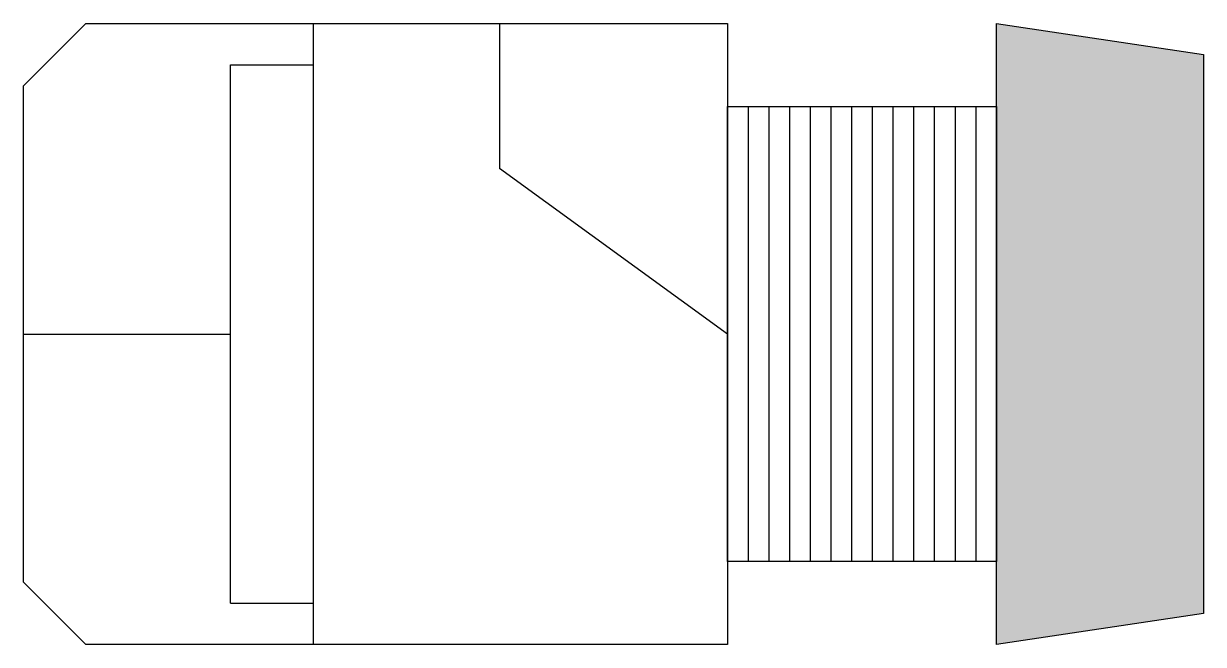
# Model space of a CAD drawing. Header units: millimetres. Extents: x 0 to 57, y 0 to 30.
import ezdxf

# ---------------------------------------------------------------- set-up
doc = ezdxf.new("R2010")
doc.units = ezdxf.units.MM

# ---------------------------------------------------------------- blocks, each defined once
blk = doc.blocks.new('A$C4D5439CE')
blk.add_hatch(color=1).paths.add_polyline_path([(57, 28.5), (47, 30), (47, 0), (57, 1.5)])
at = {"color": 7}
for p, q in [((0, 27), (3, 30)), ((3, 30), (34, 30)), ((14, 0), (14, 30)), ((23, 30), (23, 23)), ((34, 30), (34, 0)), ((47, 30), (57, 28.5)), ((47, 0), (47, 30)), ((57, 28.5), (57, 1.5)), ((10, 2), (10, 28)), ((10, 28), (14, 28)), ((0, 3), (0, 27)), ((35, 26), (35, 4)), ((36, 26), (36, 4)), ((37, 26), (37, 4)), ((38, 26), (38, 4)), ((39, 26), (39, 4)), ((40, 26), (40, 4)), ((41, 26), (41, 4)), ((42, 26), (42, 4)), ((43, 26), (43, 4)), ((44, 26), (44, 4)), ((45, 26), (45, 4)), ((46, 26), (46, 4)), ((34, 15), (23, 23)), ((0, 15), (10, 15)), ((0, 3), (3, 0)), ((10, 2), (14, 2)), ((57, 1.5), (47, 0)), ((34, 0), (3, 0))]:
    blk.add_line(p, q, dxfattribs=at)
blk.add_lwpolyline([(34, 26), (47, 26), (47, 4), (34, 4)], close=True, dxfattribs=at)

msp = doc.modelspace()

# ---------------------------------------------------------------- block references
at = {"color": 7}
msp.add_blockref('A$C4D5439CE', (0, 0), dxfattribs=at)

doc.saveas('drawing.dxf')
